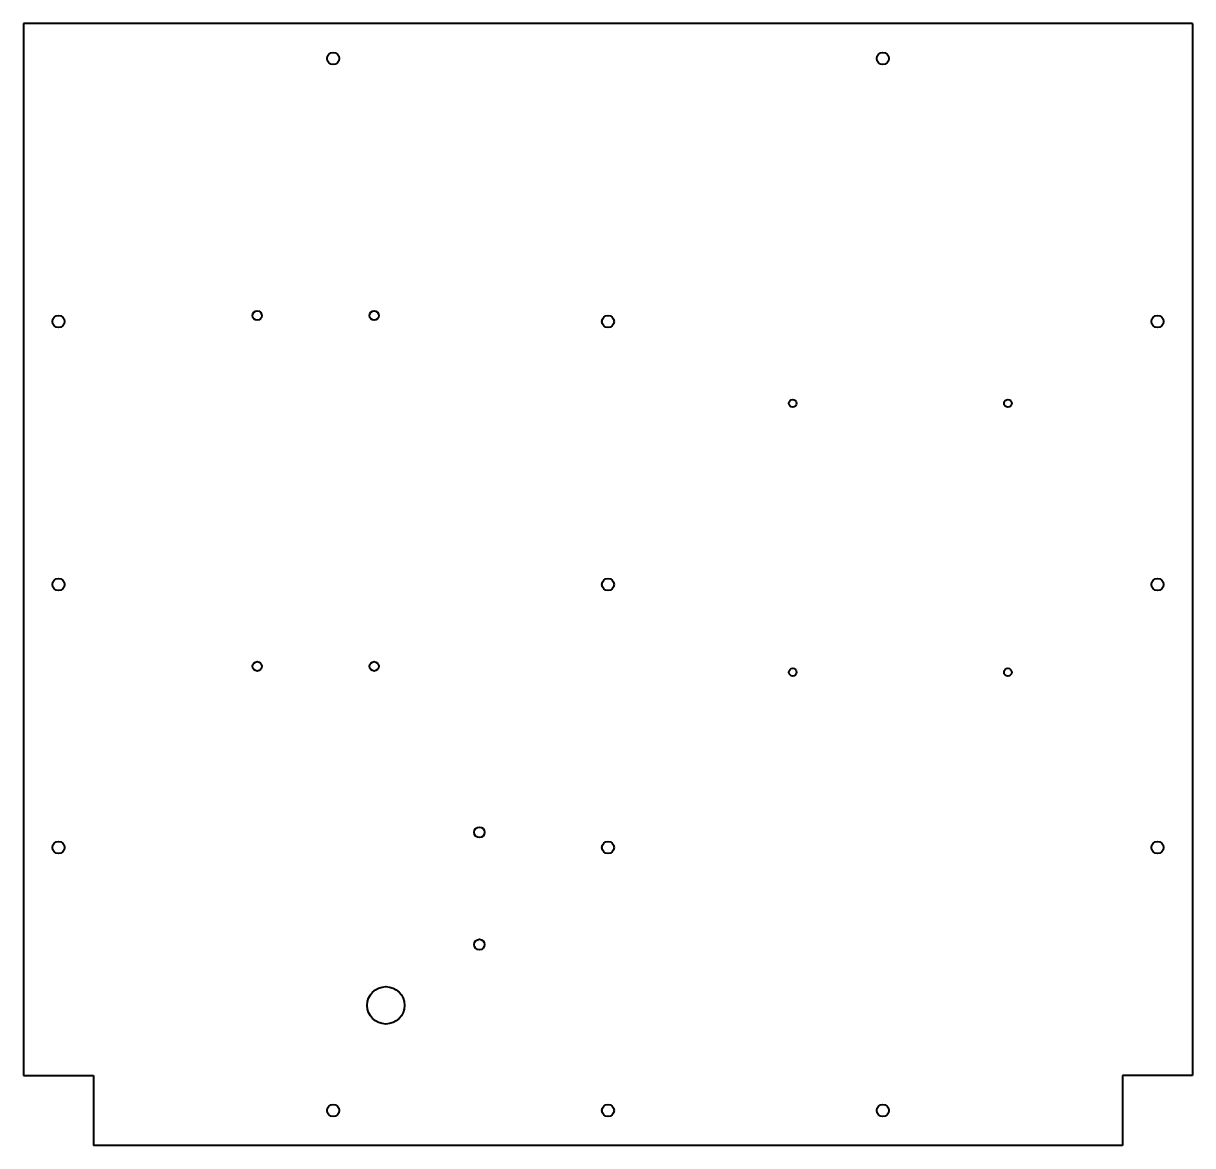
# Model space of a CAD drawing. Header units: millimetres. Extents: x -250 to 250, y -240 to 240.
import ezdxf

# ---------------------------------------------------------------- set-up
doc = ezdxf.new("R2010")
doc.units = ezdxf.units.MM
doc.header["$MEASUREMENT"] = 0
doc.layers.add('ModelSketch_Visible', color=7, linetype='Continuous', lineweight=40)

msp = doc.modelspace()

# ---------------------------------------------------------------- linework, layer by layer
at = {"layer": 'ModelSketch_Visible'}
for p, q in [((250, 240), (-250, 240)), ((-250, 240), (-250, -210)), ((-250, 240), (-250, -210)), ((250, 240), (-250, 240)), ((250, 240), (250, -210)), ((250, 240), (250, -210)), ((-250, -210), (-220, -210)), ((-250, -210), (-220, -210)), ((-220, -210), (-220, -240)), ((-220, -210), (-220, -240)), ((220, -210), (220, -240)), ((250, -210), (220, -210)), ((220, -210), (220, -240)), ((250, -210), (220, -210)), ((220, -240), (-220, -240)), ((220, -240), (-220, -240))]:
    msp.add_line(p, q, dxfattribs=at)
for centre, radius in [((-117.5, 225), 2.6), ((-117.5, 225), 2.6), ((117.5, 225), 2.6), ((117.5, 225), 2.6), ((-235, 112.5), 2.6), ((-235, 112.5), 2.6), ((-150, 115), 2), ((-150, 115), 2), ((-100, 115), 2), ((-100, 115), 2), ((0, 112.5), 2.6), ((0, 112.5), 2.6), ((235, 112.5), 2.6), ((235, 112.5), 2.6), ((79, 77.5), 1.65), ((79, 77.5), 1.65), ((171, 77.5), 1.65), ((171, 77.5), 1.65), ((-235, 0), 2.6), ((-235, 0), 2.6), ((0, 0), 2.6), ((0, 0), 2.6), ((235, 0), 2.6), ((235, 0), 2.6), ((-150, -35), 2), ((-150, -35), 2), ((-100, -35), 2), ((-100, -35), 2), ((79, -37.5), 1.65), ((79, -37.5), 1.65), ((171, -37.5), 1.65), ((171, -37.5), 1.65), ((-55, -106), 2.25), ((-55, -106), 2.25), ((-235, -112.5), 2.6), ((-235, -112.5), 2.6), ((0, -112.5), 2.6), ((0, -112.5), 2.6), ((235, -112.5), 2.6), ((235, -112.5), 2.6), ((-55, -154), 2.25), ((-55, -154), 2.25), ((-95, -180), 8), ((-95, -180), 8), ((-117.5, -225), 2.6), ((-117.5, -225), 2.6), ((0, -225), 2.6), ((0, -225), 2.6), ((117.5, -225), 2.6), ((117.5, -225), 2.6)]:
    msp.add_circle(centre, radius, dxfattribs=at)

doc.saveas('drawing.dxf')
